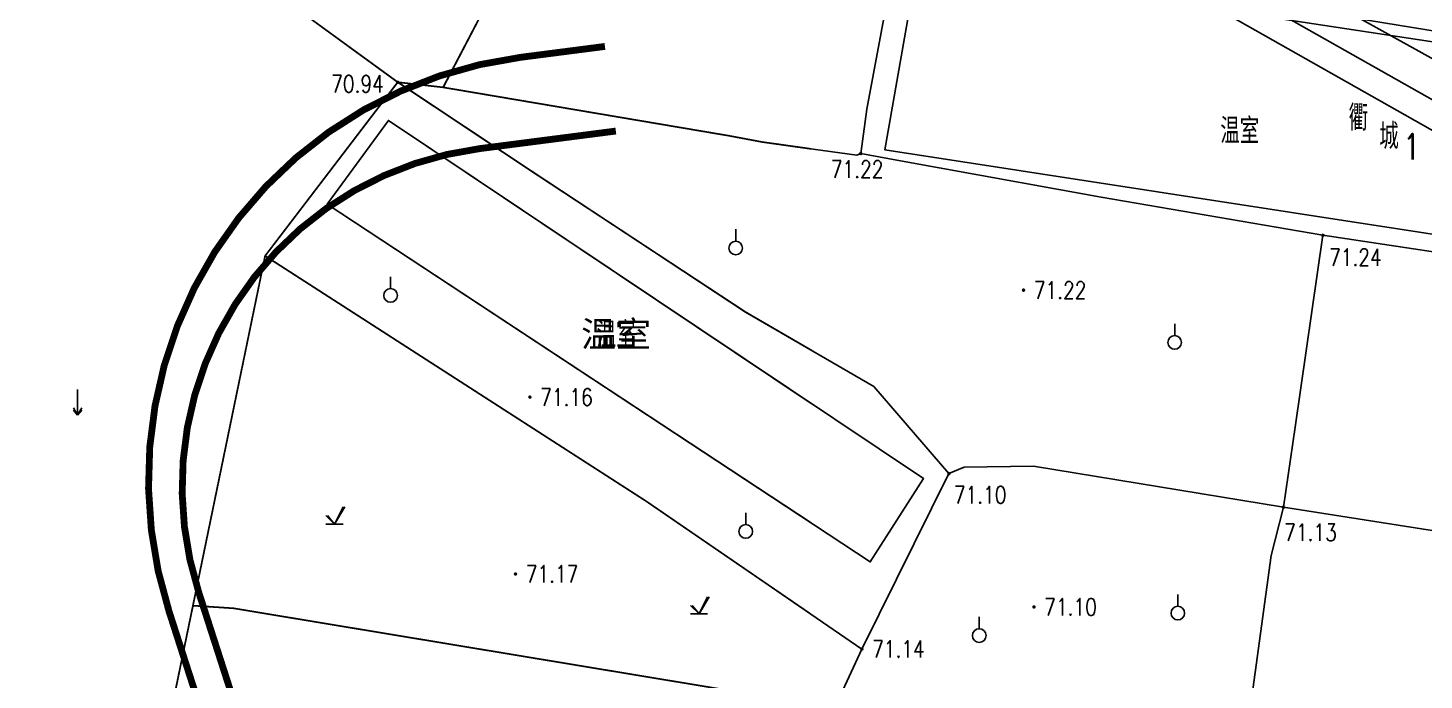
# Model space of a CAD drawing. Extents: x 10519 to 17598, y -625 to 2857.
# Drawn here: x 13969.5 to 14051.4, y 525.9 to 564.1 of the extents above; entities that cross this region are included whole.
import ezdxf
from ezdxf.enums import TextEntityAlignment as Align

# ---------------------------------------------------------------- set-up
doc = ezdxf.new("R2010")
doc.units = 0
doc.header["$MEASUREMENT"] = 0
doc.layers.get('0').update_dxf_attribs({"linetype": 'CONTINUOUS'})
for name, color, linetype in [('00000道路边线', 2, 'CONTINUOUS'), ('0000原地形', 252, 'CONTINUOUS'), ('ASSIST', 252, 'CONTINUOUS'), ('GCD', 224, 'CONTINUOUS')]:
    doc.layers.add(name, color=color, linetype=linetype)
doc.styles.add('HZ', font='txt8.shx', dxfattribs={"width": 0.8, "bigfont": 'hz.shx'})
doc.styles.get("Standard").update_dxf_attribs({"font": 'txt8.shx', "width": 0.8, "bigfont": 'hz.shx'})
doc.styles.add('宋体', font='SimSun.ttf')

# ---------------------------------------------------------------- blocks, each defined once
blk = doc.blocks.new('GC200')
at = {"linetype": 'Continuous', "const_width": 0.2, "flags": 128}
blk.add_lwpolyline([(-0.1, 0, 1), (0.1, 0, 1)], format="xyb", close=True, dxfattribs=at)
blk = doc.blocks.new('gc120')
for p, q in [((0, 0), (0, 2.5)), ((-0.5, 0.87), (0, 0)), ((0, 0), (0.5, 0.87))]:
    blk.add_line(p, q)
blk = doc.blocks.new('gc123')
for p, q in [((0, 0), (1.2, 2)), ((-1, 0), (1, 0)), ((0, 0), (-0.8, 1))]:
    blk.add_line(p, q)
blk = doc.blocks.new('gc125')
blk.add_line((0, 0.8), (0, 2.2))
blk.add_circle((0, 0), 0.8)

msp = doc.modelspace()

# ---------------------------------------------------------------- linework, layer by layer
at = {"layer": '00000道路边线', "const_width": 0.4}
msp.add_lwpolyline([(14003.357, 563.042), (13998.398, 562.402)], dxfattribs=at)
for points in [[(13998.398, 562.402, 0.469032), (13977.805, 529.937), (14013.845, 418.141, -0.078123), (14044.378, 223.919), (14044.378, 26.783, 0.401182), (14068.261, 1.808), (14112.168, -0.156), (14293.346, -8.259), (14423.237, -14.069), (14638.875, -23.628), (14928.222, -34.446)], [(14003.997, 558.083), (13996.012, 557.053, 0.469032), (13979.537, 531.081), (14015.749, 418.755, -0.078123), (14046.378, 223.919), (14046.378, 16.985)]]:
    msp.add_lwpolyline(points, format="xyb", dxfattribs=at)
at = {"layer": '0000原地形', "linetype": 'Continuous'}
for p, q in [((13968.196, 608.875), (14259.775, 446.624)), ((14259.638, 442.29), (13967.936, 607.416)), ((14259.638, 442.29), (13967.936, 607.416)), ((14257.112, 441.429), (13968.258, 605.642)), ((14000.213, 572.759, 71.272), (13993.868, 560.645, 71.272)), ((14000.213, 572.759, 71.272), (13993.868, 560.645, 71.272)), ((14018.718, 559.358, 71.215), (14020.527, 569.135, 71.215)), ((14018.718, 559.358, 71.215), (14020.527, 569.135, 71.215)), ((14061.456, 562.382, 71.517), (14020.527, 569.135, 71.517)), ((14061.456, 562.382, 71.517), (14020.527, 569.135, 71.517)), ((13985.418, 565.163, 70.888), (13991.208, 560.946, 70.888)), ((13985.418, 565.163, 70.888), (13991.208, 560.946, 70.888)), ((13991.208, 560.946, 70.888), (13983.436, 550.767, 70.888)), ((13991.208, 560.946, 70.888), (13983.436, 550.767, 70.888)), ((13999.024, 555.749, 71.01), (13991.208, 560.946, 71.01)), ((13993.868, 560.645, 71.242), (13991.208, 560.946, 71.242)), ((13999.024, 555.749, 71.01), (13991.208, 560.946, 71.01)), ((13993.868, 560.645, 71.242), (13991.208, 560.946, 71.242)), ((14010.621, 557.808, 71.242), (13993.868, 560.645, 71.242)), ((14010.621, 557.808, 71.242), (13993.868, 560.645, 71.242)), ((14018.353, 556.766, 71.215), (14018.718, 559.358, 71.215)), ((14018.353, 556.766, 71.215), (14018.718, 559.358, 71.215)), ((14012.58, 557.44, 71.242), (14010.621, 557.808, 71.242)), ((14012.58, 557.44, 71.242), (14010.621, 557.808, 71.242)), ((14018.117, 556.663, 71.242), (14012.58, 557.44, 71.242)), ((14018.117, 556.663, 71.242), (14012.58, 557.44, 71.242)), ((14018.353, 556.766, 71.242), (14018.117, 556.663, 71.242)), ((14018.353, 556.766, 71.242), (14018.117, 556.663, 71.242)), ((14020.463, 556.38, 71.242), (14018.353, 556.766, 71.242)), ((14020.463, 556.38, 71.242), (14018.353, 556.766, 71.242)), ((14011.606, 547.474, 71.01), (13999.024, 555.749, 71.01)), ((14011.606, 547.474, 71.01), (13999.024, 555.749, 71.01)), ((14032.451, 554.21, 71.242), (14020.463, 556.38, 71.242)), ((14032.451, 554.21, 71.242), (14020.463, 556.38, 71.242)), ((14045.447, 551.973, 71.242), (14032.451, 554.21, 71.242)), ((14045.447, 551.973, 71.242), (14032.451, 554.21, 71.242)), ((14045.447, 551.973, 71.672), (14043.819, 540.719, 71.672)), ((14045.447, 551.973, 71.672), (14043.819, 540.719, 71.672)), ((14085.913, 545.924, 71.672), (14045.447, 551.973, 71.672)), ((14085.913, 545.924, 71.672), (14045.447, 551.973, 71.672)), ((13983.436, 550.767, 70.888), (13977.837, 523.642, 70.888)), ((13983.436, 550.767, 70.888), (13977.837, 523.642, 70.888)), ((14005.777, 536.387, 71.14), (13983.436, 550.767, 71.14)), ((13983.436, 550.767, 70.888), (13983.436, 550.767, 70.888)), ((14005.777, 536.387, 71.14), (13983.436, 550.767, 71.14)), ((13983.436, 550.767, 70.888), (13983.436, 550.767, 70.888)), ((14019.123, 543.109, 71.01), (14011.606, 547.474, 71.01)), ((14019.123, 543.109, 71.01), (14011.606, 547.474, 71.01)), ((14023.52, 538.004, 71.01), (14019.123, 543.109, 71.01)), ((14023.52, 538.004, 71.01), (14019.123, 543.109, 71.01)), ((14043.819, 540.719, 71.672), (14043.128, 536.033, 71.672)), ((14043.819, 540.719, 71.672), (14043.128, 536.033, 71.672)), ((14018.419, 527.722, 71.01), (14023.52, 538.004, 71.01)), ((14018.419, 527.722, 71.01), (14023.52, 538.004, 71.01)), ((14023.52, 538.004, 71.01), (14024.415, 538.384, 71.01)), ((14023.52, 538.004, 71.01), (14024.415, 538.384, 71.01)), ((14024.415, 538.384, 71.081), (14028.487, 538.434, 71.081)), ((14024.415, 538.384, 71.081), (14028.487, 538.434, 71.081)), ((14028.487, 538.434, 71.081), (14043.128, 536.033, 71.081)), ((14028.487, 538.434, 71.081), (14043.128, 536.033, 71.081)), ((14018.419, 527.722, 71.14), (14005.777, 536.387, 71.14)), ((14018.419, 527.722, 71.14), (14005.777, 536.387, 71.14)), ((14043.128, 536.033, 71.125), (14042.412, 533.214, 71.125)), ((14043.128, 536.033, 71.125), (14042.412, 533.214, 71.125)), ((14075.982, 530.924, 71.624), (14043.128, 536.033, 71.624)), ((14075.982, 530.924, 71.624), (14043.128, 536.033, 71.624)), ((14042.412, 533.214, 71.125), (14040.617, 520.014, 71.125)), ((14042.412, 533.214, 71.125), (14040.617, 520.014, 71.125)), ((13981.575, 530.114, 71.01), (13979.205, 530.268, 71.01)), ((13981.575, 530.114, 71.01), (13979.205, 530.268, 71.01)), ((14017.036, 524.236, 71.01), (13981.575, 530.114, 71.01)), ((14017.036, 524.236, 71.01), (13981.575, 530.114, 71.01)), ((14017.3, 525.309, 71.01), (14018.419, 527.722, 71.01)), ((14017.3, 525.309, 71.01), (14018.419, 527.722, 71.01))]:
    msp.add_line(p, q, dxfattribs=at)
at = {"layer": '0000原地形'}
for p, q in [((14011.022, 551.627), (14011.022, 552.327)), ((14011.022, 551.627), (14011.022, 552.327)), ((13990.791, 548.846), (13990.791, 549.546)), ((13990.791, 548.846), (13990.791, 549.546)), ((14036.755, 546.094), (14036.755, 546.794)), ((14036.755, 546.094), (14036.755, 546.794)), ((13972.449, 541.429), (13972.449, 542.929)), ((13972.449, 541.429), (13972.449, 542.929)), ((13972.199, 541.729), (13972.449, 541.429)), ((13972.199, 541.729), (13972.449, 541.429)), ((13972.449, 541.429), (13972.699, 541.729)), ((13972.449, 541.429), (13972.699, 541.729)), ((13987.004, 535.553), (13987.504, 535.053)), ((13987.004, 535.553), (13987.504, 535.053)), ((13987.504, 535.053), (13988.004, 536.053)), ((13987.504, 535.053), (13988.004, 536.053)), ((14011.613, 535.017), (14011.613, 535.717)), ((14011.613, 535.017), (14011.613, 535.717)), ((13987.004, 535.053), (13988.004, 535.053)), ((13987.004, 535.053), (13988.004, 535.053)), ((14008.877, 529.785), (14009.377, 530.785)), ((14008.877, 529.785), (14009.377, 530.785)), ((14036.94, 530.23), (14036.94, 530.93)), ((14036.94, 530.23), (14036.94, 530.93)), ((14008.377, 530.285), (14008.877, 529.785)), ((14008.377, 530.285), (14008.877, 529.785)), ((14008.377, 529.785), (14009.377, 529.785)), ((14008.377, 529.785), (14009.377, 529.785)), ((14025.296, 528.913), (14025.296, 529.613)), ((14025.296, 528.913), (14025.296, 529.613))]:
    msp.add_line(p, q, dxfattribs=at)
at = {"layer": '0000原地形', "linetype": 'Continuous', "flags": 128}
for points, elevation in [([(14061.562, 561.84), (14059.478, 550.87), (14019.756, 556.985), (14021.678, 567.903)], 73.252), ([(14061.562, 561.84), (14059.478, 550.87), (14019.756, 556.985), (14021.678, 567.903)], 73.252), ([(13987.083, 553.805), (13990.663, 558.703), (14022.033, 537.714), (14018.915, 532.835)], 71.244), ([(13987.083, 553.805), (13990.663, 558.703), (14022.033, 537.714), (14018.915, 532.835)], 71.244)]:
    msp.add_lwpolyline(points, close=True, dxfattribs=dict(at, elevation=elevation))
at = {"layer": '0000原地形'}
for centre in [(14011.022, 551.227), (14011.022, 551.227), (13990.791, 548.446), (13990.791, 548.446), (14036.755, 545.694), (14036.755, 545.694), (14011.613, 534.617), (14011.613, 534.617), (14036.94, 529.83), (14036.94, 529.83), (14025.296, 528.513), (14025.296, 528.513)]:
    msp.add_ellipse(centre, major_axis=(0.283, 0.283), ratio=1, start_param=5.497787, end_param=11.780972, dxfattribs=at)
at = {"layer": 'ASSIST', "color": 252, "const_width": 0.1, "flags": 128}
for points, elevation in [([(14000.213, 572.759), (13993.868, 560.645)], 71.272), ([(13982.529, 568.308), (13983.603, 566.104), (13985.418, 565.163), (13985.418, 565.163), (13991.208, 560.946), (13983.436, 550.767), (13983.436, 550.767), (13977.837, 523.642), (13973.709, 523.81), (13969.004, 524.379), (13965.285, 527.537), (13958.094, 531.105)], 70.888), ([(14015.45, 545.242), (14011.606, 547.474), (13999.024, 555.749), (13991.208, 560.946)], 71.01), ([(14015.45, 557.037), (14012.58, 557.44), (14010.621, 557.808), (13993.868, 560.645), (13991.208, 560.946)], 71.242), ([(14015.45, 529.757), (14005.777, 536.387), (13983.436, 550.767)], 71.14), ([(14015.45, 524.499), (13981.575, 530.114), (13979.205, 530.268)], 71.01)]:
    msp.add_lwpolyline(points, dxfattribs=dict(at, elevation=elevation))
at = {"layer": 'ASSIST', "color": 252, "elevation": 71.244, "flags": 128}
msp.add_lwpolyline([(14015.45, 535.118), (13987.083, 553.805), (13990.663, 558.703), (14015.45, 542.119)], dxfattribs=at)

# ---------------------------------------------------------------- block references
at = {"layer": 'ASSIST', "color": 252}
ref = msp.add_blockref('GC200', (13991.208, 560.946, 70.944), dxfattribs=dict(at, xscale=0.5, yscale=0.5, zscale=0.5))
ref.add_attrib('height', '70.94', dxfattribs={"layer": 'GCD', "linetype": 'Continuous', "height": 1, "style": 'HZ', "width": 0.8}).set_placement((13987.311, 560.85, 70.944), align=Align.MIDDLE_LEFT)
at = {"layer": 'ASSIST', "color": 252, "xscale": 0.5, "yscale": 0.5}
for name, p in [('gc125', (14011.022, 551.227)), ('gc125', (13990.791, 548.446)), ('gc120', (13972.449, 541.429)), ('gc123', (13987.504, 535.053)), ('gc125', (14011.613, 534.617)), ('gc123', (14008.877, 529.785))]:
    msp.add_blockref(name, p, dxfattribs=at)
at = {"layer": 'ASSIST', "color": 252}
ref = msp.add_blockref('GC200', (13998.959, 542.488, 71.16), dxfattribs=dict(at, xscale=0.5, yscale=0.5, zscale=0.5))
ref.add_attrib('height', '71.16', dxfattribs={"layer": 'GCD', "linetype": 'Continuous', "height": 1, "style": 'HZ', "width": 0.8}).set_placement((13999.559, 542.488, 71.16), align=Align.MIDDLE_LEFT)
ref = msp.add_blockref('GC200', (13998.116, 532.126, 71.166), dxfattribs=dict(at, xscale=0.5, yscale=0.5, zscale=0.5))
ref.add_attrib('height', '71.17', dxfattribs={"layer": 'GCD', "linetype": 'Continuous', "height": 1, "style": 'HZ', "width": 0.8}).set_placement((13998.716, 532.126, 71.166), align=Align.MIDDLE_LEFT)
at = {"layer": 'GCD', "linetype": 'Continuous'}
ref = msp.add_blockref('GC200', (13991.208, 560.946, 70.944), dxfattribs=dict(at, xscale=0.5, yscale=0.5, zscale=0.5))
ref.add_attrib('height', '70.94', dxfattribs={"linetype": 'Continuous', "height": 1, "style": 'HZ', "width": 0.8}).set_placement((13987.311, 560.85, 70.944), align=Align.MIDDLE_LEFT)
ref = msp.add_blockref('GC200', (13991.208, 560.946, 70.944), dxfattribs=dict(at, xscale=0.5, yscale=0.5, zscale=0.5))
ref.add_attrib('height', '70.94', dxfattribs={"linetype": 'Continuous', "height": 1, "style": 'HZ', "width": 0.8}).set_placement((13987.311, 560.85, 70.944), align=Align.MIDDLE_LEFT)
ref = msp.add_blockref('GC200', (14018.353, 556.766, 71.215), dxfattribs=dict(at, xscale=0.5, yscale=0.5, zscale=0.5))
ref.add_attrib('height', '71.22', dxfattribs={"linetype": 'Continuous', "height": 1, "style": 'HZ', "width": 0.8}).set_placement((14016.597, 555.85, 71.215), align=Align.MIDDLE_LEFT)
ref = msp.add_blockref('GC200', (14018.353, 556.766, 71.215), dxfattribs=dict(at, xscale=0.5, yscale=0.5, zscale=0.5))
ref.add_attrib('height', '71.22', dxfattribs={"linetype": 'Continuous', "height": 1, "style": 'HZ', "width": 0.8}).set_placement((14016.597, 555.85, 71.215), align=Align.MIDDLE_LEFT)
ref = msp.add_blockref('GC200', (14045.447, 551.973, 71.242), dxfattribs=dict(at, xscale=0.5, yscale=0.5, zscale=0.5))
ref.add_attrib('height', '71.24', dxfattribs={"linetype": 'Continuous', "height": 1, "style": 'HZ', "width": 0.8}).set_placement((14045.805, 550.687, 71.242), align=Align.MIDDLE_LEFT)
ref = msp.add_blockref('GC200', (14045.447, 551.973, 71.242), dxfattribs=dict(at, xscale=0.5, yscale=0.5, zscale=0.5))
ref.add_attrib('height', '71.24', dxfattribs={"linetype": 'Continuous', "height": 1, "style": 'HZ', "width": 0.8}).set_placement((14045.805, 550.687, 71.242), align=Align.MIDDLE_LEFT)
ref = msp.add_blockref('GC200', (14027.895, 548.758, 71.218), dxfattribs=dict(at, xscale=0.5, yscale=0.5, zscale=0.5))
ref.add_attrib('height', '71.22', dxfattribs={"linetype": 'Continuous', "height": 1, "style": 'HZ', "width": 0.8}).set_placement((14028.495, 548.758, 71.218), align=Align.MIDDLE_LEFT)
ref = msp.add_blockref('GC200', (14027.895, 548.758, 71.218), dxfattribs=dict(at, xscale=0.5, yscale=0.5, zscale=0.5))
ref.add_attrib('height', '71.22', dxfattribs={"linetype": 'Continuous', "height": 1, "style": 'HZ', "width": 0.8}).set_placement((14028.495, 548.758, 71.218), align=Align.MIDDLE_LEFT)
ref = msp.add_blockref('GC200', (13998.959, 542.488, 71.16), dxfattribs=dict(at, xscale=0.5, yscale=0.5, zscale=0.5))
ref.add_attrib('height', '71.16', dxfattribs={"linetype": 'Continuous', "height": 1, "style": 'HZ', "width": 0.8}).set_placement((13999.559, 542.488, 71.16), align=Align.MIDDLE_LEFT)
ref = msp.add_blockref('GC200', (13998.959, 542.488, 71.16), dxfattribs=dict(at, xscale=0.5, yscale=0.5, zscale=0.5))
ref.add_attrib('height', '71.16', dxfattribs={"linetype": 'Continuous', "height": 1, "style": 'HZ', "width": 0.8}).set_placement((13999.559, 542.488, 71.16), align=Align.MIDDLE_LEFT)
ref = msp.add_blockref('GC200', (14023.52, 538.004, 71.096), dxfattribs=dict(at, xscale=0.5, yscale=0.5, zscale=0.5))
ref.add_attrib('height', '71.10', dxfattribs={"linetype": 'Continuous', "height": 1, "style": 'HZ', "width": 0.8}).set_placement((14023.81, 536.762, 71.096), align=Align.MIDDLE_LEFT)
ref = msp.add_blockref('GC200', (14023.52, 538.004, 71.096), dxfattribs=dict(at, xscale=0.5, yscale=0.5, zscale=0.5))
ref.add_attrib('height', '71.10', dxfattribs={"linetype": 'Continuous', "height": 1, "style": 'HZ', "width": 0.8}).set_placement((14023.81, 536.762, 71.096), align=Align.MIDDLE_LEFT)
ref = msp.add_blockref('GC200', (14043.128, 536.033, 71.125), dxfattribs=dict(at, xscale=0.5, yscale=0.5, zscale=0.5))
ref.add_attrib('height', '71.13', dxfattribs={"linetype": 'Continuous', "height": 1, "style": 'HZ', "width": 0.8}).set_placement((14043.177, 534.56, 71.125), align=Align.MIDDLE_LEFT)
ref = msp.add_blockref('GC200', (14043.128, 536.033, 71.125), dxfattribs=dict(at, xscale=0.5, yscale=0.5, zscale=0.5))
ref.add_attrib('height', '71.13', dxfattribs={"linetype": 'Continuous', "height": 1, "style": 'HZ', "width": 0.8}).set_placement((14043.177, 534.56, 71.125), align=Align.MIDDLE_LEFT)
ref = msp.add_blockref('GC200', (13998.116, 532.126, 71.166), dxfattribs=dict(at, xscale=0.5, yscale=0.5, zscale=0.5))
ref.add_attrib('height', '71.17', dxfattribs={"linetype": 'Continuous', "height": 1, "style": 'HZ', "width": 0.8}).set_placement((13998.716, 532.126, 71.166), align=Align.MIDDLE_LEFT)
ref = msp.add_blockref('GC200', (13998.116, 532.126, 71.166), dxfattribs=dict(at, xscale=0.5, yscale=0.5, zscale=0.5))
ref.add_attrib('height', '71.17', dxfattribs={"linetype": 'Continuous', "height": 1, "style": 'HZ', "width": 0.8}).set_placement((13998.716, 532.126, 71.166), align=Align.MIDDLE_LEFT)
ref = msp.add_blockref('GC200', (14028.508, 530.191, 71.099), dxfattribs=dict(at, xscale=0.5, yscale=0.5, zscale=0.5))
ref.add_attrib('height', '71.10', dxfattribs={"linetype": 'Continuous', "height": 1, "style": 'HZ', "width": 0.8}).set_placement((14029.108, 530.191, 71.099), align=Align.MIDDLE_LEFT)
ref = msp.add_blockref('GC200', (14028.508, 530.191, 71.099), dxfattribs=dict(at, xscale=0.5, yscale=0.5, zscale=0.5))
ref.add_attrib('height', '71.10', dxfattribs={"linetype": 'Continuous', "height": 1, "style": 'HZ', "width": 0.8}).set_placement((14029.108, 530.191, 71.099), align=Align.MIDDLE_LEFT)
ref = msp.add_blockref('GC200', (14018.419, 527.722, 71.14), dxfattribs=dict(at, xscale=0.5, yscale=0.5, zscale=0.5))
ref.add_attrib('height', '71.14', dxfattribs={"linetype": 'Continuous', "height": 1, "style": 'HZ', "width": 0.8}).set_placement((14019.019, 527.722, 71.14), align=Align.MIDDLE_LEFT)
ref = msp.add_blockref('GC200', (14018.419, 527.722, 71.14), dxfattribs=dict(at, xscale=0.5, yscale=0.5, zscale=0.5))
ref.add_attrib('height', '71.14', dxfattribs={"linetype": 'Continuous', "height": 1, "style": 'HZ', "width": 0.8}).set_placement((14019.019, 527.722, 71.14), align=Align.MIDDLE_LEFT)

# ---------------------------------------------------------------- texts
at = {"layer": '0000原地形', "linetype": 'Continuous', "width": 0.8}
for p in [(14040.57, 558.179), (14040.57, 558.179), (14004.008, 546.239), (14004.008, 546.239)]:
    msp.add_text('温室', height=1.5, dxfattribs=at).set_placement(p, align=Align.MIDDLE)
for s, p in [('衢', (14046.953, 558.109)), ('城', (14048.747, 557.026)), ('1', (14050.138, 556.414))]:
    msp.add_text(s, height=1.5, dxfattribs=at).set_placement(p)
at = {"layer": 'ASSIST', "color": 252, "style": '宋体'}
msp.add_text('温室', height=1.5, dxfattribs=at).set_placement((14004.008, 546.239), align=Align.MIDDLE)

doc.saveas('drawing.dxf')
